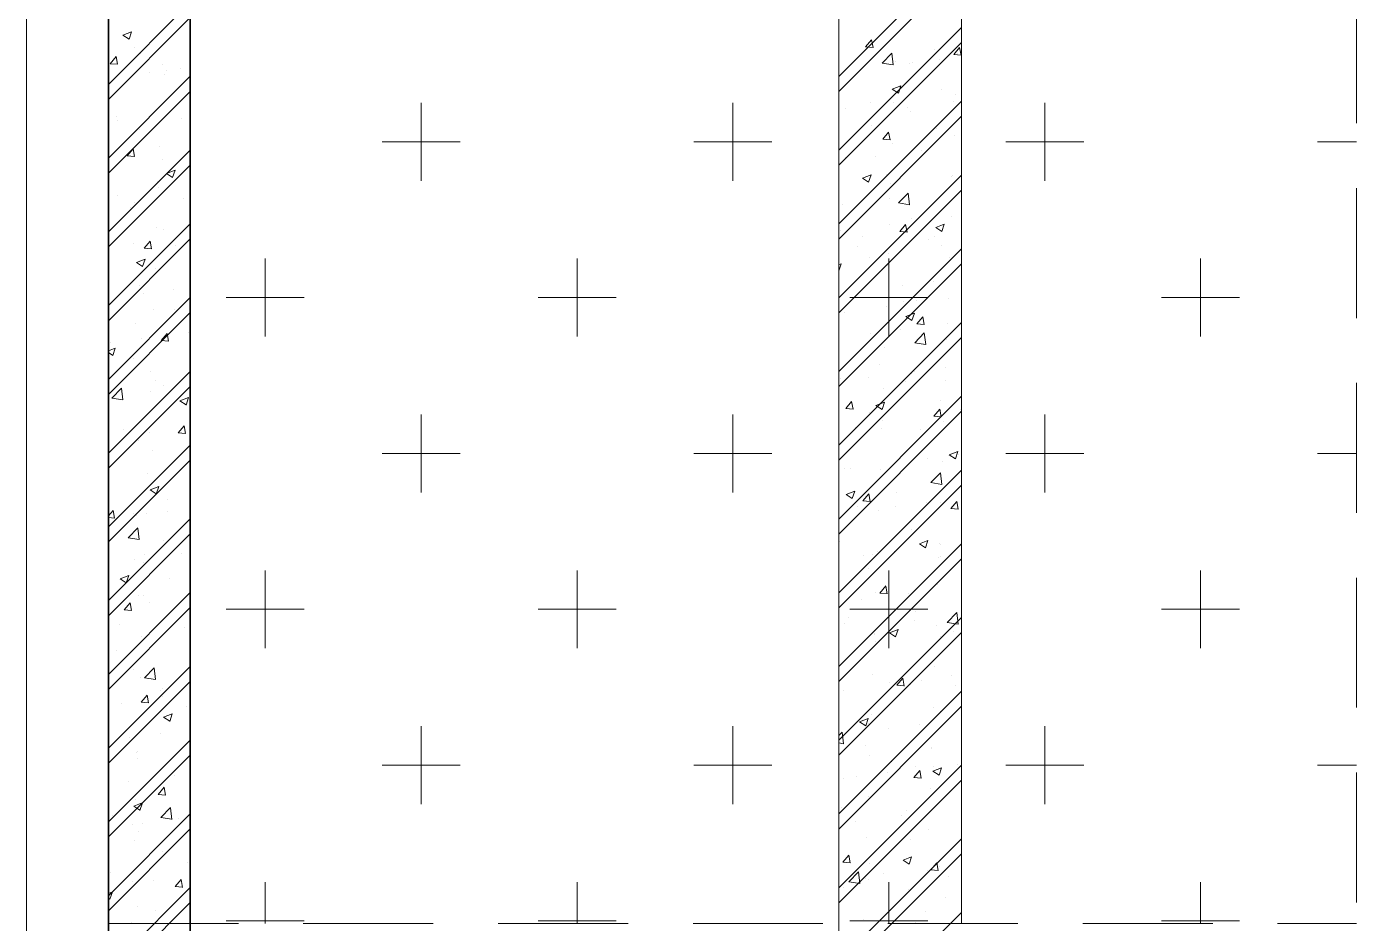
# Model space of a CAD drawing. Header units: millimetres. Extents: x 115500 to 206800, y -6300 to 53700.
# Drawn here: x 132100 to 135350, y 28950 to 31143 of the extents above; entities that cross this region are included whole.
import ezdxf

# ---------------------------------------------------------------- set-up
doc = ezdxf.new("R2010")
doc.units = ezdxf.units.MM
doc.linetypes.add('HIDDEN2', pattern=[4.7625, 3.175, -1.5875])
for name, color, linetype, lineweight in [('NDC_S_BEAM', 3, 'HIDDEN2', 20), ('NDC_S_DIM', 1, 'Continuous', 15), ('NDC_S_HATCH MATERIAL', 8, 'Continuous', 13), ('NDC_S_SLAB', 2, 'Continuous', 20), ('NDC_S_WALL', 6, 'Continuous', 35)]:
    doc.layers.add(name, color=color, linetype=linetype, lineweight=lineweight)

msp = doc.modelspace()

# ---------------------------------------------------------------- linework, layer by layer
at = {"layer": 'NDC_S_BEAM', "ltscale": 100}
for p in [(135350, 31700), (132300, 28950)]:
    msp.add_line(p, (135350, 28950), dxfattribs=at)
at = {"layer": 'NDC_S_DIM', "ltscale": 100}
for p, q in [((134084.9, 19707.6), (134084.9, 34955.4)), ((134384.9, 28950), (134384.9, 31700))]:
    msp.add_line(p, q, dxfattribs=at)
at = {"layer": 'NDC_S_HATCH MATERIAL', "linetype": 'Continuous', "ltscale": 100}
for p, q in [((134084.9, 31020.6), (134384.9, 31320.6)), ((134084.9, 30983.9), (134384.9, 31283.9)), ((132300, 31001.3), (132500, 31201.3)), ((132300, 30964.5), (132500, 31164.5)), ((134084.9, 30840.3), (134384.9, 31140.3)), ((132335.6, 31121.8), (132356.6, 31129.8)), ((132335.6, 31121.8), (132350.5, 31111.7)), ((132350.5, 31111.6), (132356.6, 31129.7)), ((134084.9, 30803.6), (134384.9, 31103.6)), ((134150.6, 31092.9), (134165.1, 31110.1)), ((134168.6, 31091.2), (134165.1, 31110)), ((132364.1, 31091.4), (132364.1, 31091.4)), ((132378.2, 31076.2), (132378.2, 31076.2)), ((134150.6, 31092.9), (134168.6, 31091.3)), ((134159.5, 31094.4), (134159.5, 31094.4)), ((134191, 31053.2), (134214.4, 31077.6)), ((134217.7, 31049), (134214.4, 31077.5)), ((134319.6, 31087.7), (134319.6, 31087.7)), ((134365.8, 31074), (134380.3, 31091.3)), ((134365.8, 31074), (134383.7, 31072.5)), ((134374.6, 31076.9), (134374.6, 31076.9)), ((134383.8, 31072.4), (134380.3, 31091.2)), ((132304, 31051.9), (132318.5, 31069.2)), ((132304, 31051.9), (132321.9, 31050.4)), ((132322, 31050.3), (132318.5, 31069.1)), ((132432.3, 31049.7), (132432.3, 31049.7)), ((132476.5, 31040.5), (132476.5, 31040.5)), ((134191, 31053.2), (134217.7, 31049.1)), ((134223, 31057.7), (134223, 31057.7)), ((134256.7, 31052.3), (134256.7, 31052.3)), ((134264.5, 31053.7), (134264.5, 31053.7)), ((134331.8, 31062.2), (134331.8, 31062.2)), ((132300, 30821), (132500, 31021)), ((132401.4, 31030.6), (132401.4, 31030.6)), ((132436, 31025.5), (132436, 31025.5)), ((132441.4, 31035.9), (132441.4, 31035.9)), ((134089.5, 31023.6), (134089.5, 31023.6)), ((132300, 30784.2), (132500, 30984.2)), ((134215.7, 30989.9), (134236.7, 30997.9)), ((134215.7, 30989.9), (134230.6, 30979.8)), ((134230.6, 30979.7), (134236.7, 30997.8)), ((134336.3, 30987.8), (134336.3, 30987.8)), ((134370.9, 30977), (134370.9, 30977)), ((132428.6, 30949.9), (132428.6, 30949.9)), ((133064.2, 30765.7), (133064.2, 30956.2)), ((133826.2, 30765.7), (133826.2, 30956.2)), ((134084.9, 30660), (134384.9, 30960)), ((134101, 30941.1), (134101, 30941.1)), ((134161.4, 30957.8), (134161.4, 30957.8)), ((134219.4, 30957.8), (134219.4, 30957.8)), ((134252.8, 30943.9), (134252.8, 30943.9)), ((134366.5, 30958.8), (134366.5, 30958.8)), ((134588.2, 30765.7), (134588.2, 30956.2)), ((132318.5, 30923.7), (132318.5, 30923.7)), ((132322.5, 30912.3), (132322.5, 30912.3)), ((132397.6, 30922.1), (132397.6, 30922.1)), ((132478.6, 30916.9), (132478.6, 30916.9)), ((134084.9, 30623.2), (134384.9, 30923.2)), ((134177.7, 30934), (134177.7, 30934)), ((134261.2, 30934.4), (134261.2, 30934.4)), ((132375.6, 30890.5), (132375.6, 30890.5)), ((134164.3, 30900.8), (134164.3, 30900.8)), ((134192.3, 30867.2), (134206.7, 30884.4)), ((134210.2, 30865.5), (134206.7, 30884.4)), ((134324.4, 30894.1), (134324.4, 30894.1)), ((134367.3, 30877.1), (134367.3, 30877.1)), ((132345.6, 30826.3), (132360.1, 30843.5)), ((132363.6, 30824.6), (132360.1, 30843.4)), ((132425, 30850), (132425, 30850)), ((132969, 30861), (133159.5, 30861)), ((133731, 30861), (133921.5, 30861)), ((134192.3, 30867.2), (134210.2, 30865.6)), ((134215.7, 30857.9), (134215.7, 30857.9)), ((134276, 30852.8), (134276, 30852.8)), ((134493, 30861), (134683.5, 30861)), ((135255, 30861), (135350, 30861)), ((132300, 30640.7), (132500, 30840.7)), ((132345.6, 30826.3), (132363.6, 30824.7)), ((132432.3, 30818.8), (132432.3, 30818.8)), ((134098.8, 30815.6), (134098.8, 30815.6)), ((134101, 30822.7), (134101, 30822.7)), ((134173.9, 30825.5), (134173.9, 30825.5)), ((134287.5, 30840.5), (134287.5, 30840.5)), ((132300, 30603.9), (132500, 30803.9)), ((132318.7, 30803.8), (132318.7, 30803.8)), ((132441.7, 30783.4), (132462.7, 30791.5)), ((132441.7, 30783.4), (132456.6, 30773.4)), ((132456.6, 30773.3), (132462.7, 30791.4)), ((134084.9, 30479.7), (134384.9, 30779.7)), ((134142.7, 30772.3), (134163.7, 30780.4)), ((134157.7, 30762.2), (134163.7, 30780.3)), ((134201.5, 30781.9), (134201.5, 30781.9)), ((132420.2, 30763.6), (132420.2, 30763.6)), ((132421.3, 30750.1), (132421.3, 30750.1)), ((134142.7, 30772.3), (134157.6, 30762.2)), ((134212.1, 30758.1), (134212.1, 30758.1)), ((134361.6, 30775.1), (134361.6, 30775.1)), ((134363.6, 30777.3), (134363.6, 30777.3)), ((132323.3, 30730.1), (132323.3, 30730.1)), ((132483.5, 30723.3), (132483.5, 30723.3)), ((134084.9, 30442.9), (134384.9, 30742.9)), ((134208.6, 30722.2), (134208.6, 30722.2)), ((134230.8, 30711.3), (134254.2, 30735.7)), ((134257.5, 30707.1), (134254.2, 30735.6)), ((132353.4, 30700.5), (132353.4, 30700.5)), ((132363.3, 30711.5), (132363.3, 30711.5)), ((134095, 30707.2), (134095, 30707.2)), ((134230.8, 30711.3), (134257.5, 30707.2)), ((132300, 30460.3), (132500, 30660.3)), ((132417.7, 30650.2), (132417.7, 30650.2)), ((134208.4, 30658.2), (134208.4, 30658.2)), ((134233.9, 30641.5), (134248.3, 30658.8)), ((134251.8, 30639.9), (134248.4, 30658.7)), ((134263.6, 30673.8), (134263.6, 30673.8)), ((134321.8, 30651.5), (134342.8, 30659.6)), ((134321.8, 30651.5), (134336.7, 30641.5)), ((134336.7, 30641.4), (134342.8, 30659.5)), ((134360, 30677.4), (134360, 30677.4)), ((132300, 30423.6), (132500, 30623.6)), ((132387.3, 30600.6), (132401.7, 30617.9)), ((132405.2, 30599), (132401.8, 30617.8)), ((132435.1, 30645.6), (132435.1, 30645.6)), ((134088.6, 30643.7), (134088.6, 30643.7)), ((134143.1, 30628.6), (134143.1, 30628.6)), ((134233.9, 30641.5), (134251.8, 30640)), ((134303.2, 30621.8), (134303.2, 30621.8)), ((134319.2, 30628.8), (134319.2, 30628.8)), ((132360.5, 30611.1), (132360.5, 30611.1)), ((132387.3, 30600.6), (132405.2, 30599.1)), ((132463.9, 30607.1), (132463.9, 30607.1)), ((134084.9, 30299.4), (134384.9, 30599.4)), ((134129.7, 30603.8), (134129.7, 30603.8)), ((134206.3, 30588.3), (134206.3, 30588.3)), ((134335.5, 30607.9), (134335.5, 30607.9)), ((132368.7, 30565.9), (132389.7, 30573.9)), ((132368.7, 30565.9), (132383.6, 30555.8)), ((132383.6, 30555.7), (132389.7, 30573.8)), ((132414, 30550.4), (132414, 30550.4)), ((132683.2, 30384.7), (132683.2, 30575.2)), ((133445.2, 30384.7), (133445.2, 30575.2)), ((134084.9, 30560.6), (134090.7, 30562.8)), ((134084.9, 30545.3), (134090.7, 30562.7)), ((134084.9, 30262.6), (134384.9, 30562.6)), ((134160.5, 30577.9), (134160.5, 30577.9)), ((134204.8, 30558.3), (134204.8, 30558.3)), ((134207.2, 30384.7), (134207.2, 30575.2)), ((134356.3, 30577.5), (134356.3, 30577.5)), ((134366.5, 30581.5), (134366.5, 30581.5)), ((134969.2, 30384.7), (134969.2, 30575.2)), ((134315.3, 30520.4), (134315.3, 30520.4)), ((132374.8, 30510.6), (132374.8, 30510.6)), ((132385, 30488.8), (132385, 30488.8)), ((132460.1, 30498.6), (132460.1, 30498.6)), ((134240.2, 30510.5), (134240.2, 30510.5)), ((132300, 30280), (132500, 30480)), ((132302.1, 30457.8), (132302.1, 30457.8)), ((132588, 30480), (132778.5, 30480)), ((133350, 30480), (133540.5, 30480)), ((134112, 30480), (134302.5, 30480)), ((134201.2, 30458.5), (134201.2, 30458.5)), ((134243.5, 30469.3), (134243.5, 30469.3)), ((134275.1, 30472.9), (134275.1, 30472.9)), ((134352.7, 30477.7), (134352.7, 30477.7)), ((134874, 30480), (135064.5, 30480)), ((132300, 30243.3), (132500, 30443.3)), ((132410.4, 30450.5), (132410.4, 30450.5)), ((132462.3, 30451.1), (132462.3, 30451.1)), ((134100.1, 30442.9), (134100.1, 30442.9)), ((134248.8, 30434), (134269.8, 30442)), ((134248.8, 30434), (134263.7, 30423.9)), ((134263.7, 30423.8), (134269.8, 30442)), ((134275.5, 30415.9), (134290, 30433.1)), ((134293.5, 30414.2), (134290, 30433)), ((132365.4, 30417.5), (132365.4, 30417.5)), ((132428.9, 30375), (132443.4, 30392.2)), ((132446.8, 30373.3), (132443.4, 30392.1)), ((132494.8, 30395.3), (132494.8, 30395.3)), ((134084.9, 30119.1), (134384.9, 30419.1)), ((134161.3, 30392.1), (134161.3, 30392.1)), ((134236.4, 30402), (134236.4, 30402)), ((134270.6, 30369.5), (134293.9, 30393.8)), ((134275.5, 30415.9), (134293.4, 30414.3)), ((134297.3, 30365.2), (134294, 30393.7)), ((134350, 30417), (134350, 30417)), ((132300, 30350), (132316.7, 30356.4)), ((132306.1, 30370.4), (132306.1, 30370.4)), ((132310.6, 30338.2), (132316.7, 30356.3)), ((132381.2, 30380.3), (132381.2, 30380.3)), ((132428.9, 30375), (132446.8, 30373.4)), ((134084.9, 30082.3), (134384.9, 30382.3)), ((134197.5, 30358.6), (134197.5, 30358.6)), ((134270.6, 30369.5), (134297.2, 30365.3)), ((134349, 30377.8), (134349, 30377.8)), ((132300, 30345.4), (132310.6, 30338.3)), ((132362.4, 30331.6), (132362.4, 30331.6)), ((132406.8, 30350.6), (132406.8, 30350.6)), ((132300, 30099.7), (132500, 30299.7)), ((132402.6, 30298.6), (132402.6, 30298.6)), ((134185.1, 30316), (134185.1, 30316)), ((134262.7, 30293.9), (134262.7, 30293.9)), ((134271.1, 30298.7), (134271.1, 30298.7)), ((134345.3, 30309.2), (134345.3, 30309.2)), ((132300, 30063), (132500, 30263)), ((132302.2, 30262), (132302.2, 30262)), ((132308.6, 30234.3), (132332, 30258.7)), ((132335.3, 30230.1), (132332, 30258.6)), ((132415.9, 30277), (132415.9, 30277)), ((132434.3, 30265.7), (132434.3, 30265.7)), ((134087.7, 30263.9), (134087.7, 30263.9)), ((134088.2, 30282.5), (134088.2, 30282.5)), ((134157.5, 30283.7), (134157.5, 30283.7)), ((134193.9, 30258.7), (134193.9, 30258.7)), ((134248.4, 30275.7), (134248.4, 30275.7)), ((134345.4, 30277.9), (134345.4, 30277.9)), ((132308.6, 30234.3), (132335.3, 30230.2)), ((132403.1, 30250.8), (132403.1, 30250.8)), ((132474.7, 30227.5), (132495.8, 30235.6)), ((132474.7, 30227.5), (132489.7, 30217.5)), ((132489.7, 30217.4), (132495.8, 30235.5)), ((134084.9, 29938.7), (134384.9, 30238.7)), ((134102, 30209), (134116.4, 30226.3)), ((134119.9, 30207.4), (134116.4, 30226.2)), ((134334.6, 30228), (134334.6, 30228)), ((133064.2, 30003.7), (133064.2, 30194.2)), ((133826.2, 30003.7), (133826.2, 30194.2)), ((134084.9, 29902), (134384.9, 30202)), ((134102, 30209), (134119.9, 30207.5)), ((134159.6, 30198), (134159.6, 30198)), ((134175.8, 30216.4), (134196.8, 30224.5)), ((134175.8, 30216.4), (134190.7, 30206.4)), ((134190.7, 30206.3), (134196.8, 30224.4)), ((134317.1, 30190.2), (134331.6, 30207.5)), ((134335.1, 30188.6), (134331.6, 30207.4)), ((134381.7, 30205.3), (134381.7, 30205.3)), ((134588.2, 30003.7), (134588.2, 30194.2)), ((132470.5, 30149.3), (132485, 30166.6)), ((132488.5, 30147.6), (132485, 30166.5)), ((134125.4, 30163.5), (134125.4, 30163.5)), ((134192.2, 30180.3), (134192.2, 30180.3)), ((134317.1, 30190.2), (134335.1, 30188.7)), ((134341.7, 30178.1), (134341.7, 30178.1)), ((132336.9, 30158.6), (132336.9, 30158.6)), ((132344.2, 30145.3), (132344.2, 30145.3)), ((132373.9, 30130.7), (132373.9, 30130.7)), ((132399.5, 30150.9), (132399.5, 30150.9)), ((132470.5, 30149.3), (132488.4, 30147.7)), ((134190.2, 30158.9), (134190.2, 30158.9)), ((134285.6, 30156.7), (134285.6, 30156.7)), ((132300, 29919.4), (132500, 30119.4)), ((132407.4, 30105), (132407.4, 30105)), ((132969, 30099), (133159.5, 30099)), ((133731, 30099), (133921.5, 30099)), ((134354.9, 30095.6), (134375.9, 30103.7)), ((134354.9, 30095.6), (134369.8, 30085.6)), ((134369.8, 30085.5), (134375.9, 30103.6)), ((134377.9, 30096.8), (134377.9, 30096.8)), ((134493, 30099), (134683.5, 30099)), ((135255, 30099), (135350, 30099)), ((132300, 29882.7), (132500, 30082.7)), ((132447.5, 30065.2), (132447.5, 30065.2)), ((134099.2, 30063), (134099.2, 30063)), ((134274.2, 30093), (134274.2, 30093)), ((134302.8, 30087), (134302.8, 30087)), ((134338.1, 30078.2), (134338.1, 30078.2)), ((132395.8, 30051), (132395.8, 30051)), ((134084.9, 29758.4), (134384.9, 30058.4)), ((134113.3, 30062), (134113.3, 30062)), ((134186.6, 30059), (134186.6, 30059)), ((134310.3, 30027.6), (134333.7, 30051.9)), ((134337, 30023.4), (134333.7, 30051.8)), ((132401.8, 30010), (132422.8, 30018.1)), ((132401.8, 30010), (132416.7, 29999.9)), ((132416.7, 29999.8), (132422.8, 30018)), ((134084.9, 29721.7), (134384.9, 30021.7)), ((134102.8, 29998.9), (134123.8, 30006.9)), ((134102.8, 29998.9), (134117.7, 29988.8)), ((134117.7, 29988.7), (134123.8, 30006.9)), ((134143.6, 29983.4), (134158, 30000.6)), ((134161.5, 29981.7), (134158.1, 30000.5)), ((134227.2, 30003.4), (134227.2, 30003.4)), ((134310.3, 30027.6), (134337, 30023.4)), ((132444.6, 29986), (132444.6, 29986)), ((134130.3, 29969.9), (134130.3, 29969.9)), ((134143.6, 29983.4), (134161.5, 29981.8)), ((134223.8, 29968.6), (134223.8, 29968.6)), ((134298.9, 29978.5), (134298.9, 29978.5)), ((134334.4, 29978.3), (134334.4, 29978.3)), ((134358.8, 29964.6), (134373.2, 29981.8)), ((134376.7, 29962.9), (134373.2, 29981.7)), ((132300, 29946.1), (132311.4, 29959.7)), ((132300, 29942.2), (132314.9, 29940.9)), ((132300, 29739.1), (132500, 29939.1)), ((132314.9, 29940.8), (132311.4, 29959.6)), ((132361.5, 29951.7), (132361.5, 29951.7)), ((132368.6, 29946.9), (132368.6, 29946.9)), ((132392.2, 29951.2), (132392.2, 29951.2)), ((132443.7, 29956.8), (132443.7, 29956.8)), ((134182.9, 29959.1), (134182.9, 29959.1)), ((134290.4, 29963.2), (134290.4, 29963.2)), ((134358.8, 29964.6), (134376.7, 29963)), ((132300, 29702.3), (132500, 29902.3)), ((132348.4, 29892.4), (132371.7, 29916.8)), ((132375.1, 29888.2), (132371.8, 29916.7)), ((134261.8, 29914), (134261.8, 29914)), ((132348.4, 29892.4), (132375.1, 29888.3)), ((132433.4, 29885.8), (132433.4, 29885.8)), ((134084.9, 29578.1), (134384.9, 29878.1)), ((134086.8, 29884), (134086.8, 29884)), ((134281.9, 29878.1), (134302.9, 29886.2)), ((134281.9, 29878.1), (134296.8, 29868)), ((134296.8, 29868), (134302.9, 29886.1)), ((134330.8, 29878.5), (134330.8, 29878.5)), ((134333.6, 29875.2), (134333.6, 29875.2)), ((132364.7, 29838.5), (132364.7, 29838.5)), ((132388.5, 29851.3), (132388.5, 29851.3)), ((132478.4, 29853.4), (132478.4, 29853.4)), ((134084.9, 29541.4), (134384.9, 29841.4)), ((134144.9, 29850.3), (134144.9, 29850.3)), ((134167.5, 29851), (134167.5, 29851)), ((134179.3, 29859.3), (134179.3, 29859.3)), ((134220, 29860.2), (134220, 29860.2)), ((134327.6, 29844.2), (134327.6, 29844.2)), ((134333.7, 29848.1), (134333.7, 29848.1)), ((132386.2, 29832.7), (132386.2, 29832.7)), ((132683.2, 29622.7), (132683.2, 29813.2)), ((133445.2, 29622.7), (133445.2, 29813.2)), ((134158.7, 29818.1), (134158.7, 29818.1)), ((134207.2, 29622.7), (134207.2, 29813.2)), ((134969.2, 29622.7), (134969.2, 29813.2)), ((132328.8, 29792.5), (132349.8, 29800.5)), ((132328.8, 29792.5), (132343.7, 29782.4)), ((132343.7, 29782.3), (132349.8, 29800.4)), ((132449.5, 29792.4), (132449.5, 29792.4)), ((134185.2, 29757.7), (134199.7, 29775)), ((134203.2, 29756.1), (134199.7, 29774.9)), ((134327.1, 29778.6), (134327.1, 29778.6)), ((132300, 29558.8), (132500, 29758.8)), ((132373, 29750.8), (132373, 29750.8)), ((132384.9, 29751.4), (132384.9, 29751.4)), ((134141.1, 29741.9), (134141.1, 29741.9)), ((134175.6, 29759.4), (134175.6, 29759.4)), ((134185.2, 29757.7), (134203.1, 29756.2)), ((134254.7, 29756.8), (134254.7, 29756.8)), ((132300, 29522), (132500, 29722)), ((132338.6, 29716.8), (132353.1, 29734.1)), ((132338.6, 29716.8), (132356.5, 29715.3)), ((132356.5, 29715.2), (132353.1, 29734)), ((132399.4, 29735.1), (132399.4, 29735.1)), ((132588, 29718), (132778.5, 29718)), ((133350, 29718), (133540.5, 29718)), ((134112, 29718), (134302.5, 29718)), ((134273.3, 29713.1), (134273.3, 29713.1)), ((134350.1, 29685.7), (134373.5, 29710)), ((134376.8, 29681.5), (134373.5, 29710)), ((134874, 29718), (135064.5, 29718)), ((132326.5, 29680.2), (132326.5, 29680.2)), ((132486.7, 29673.5), (132486.7, 29673.5)), ((134084.9, 29397.8), (134384.9, 29697.8)), ((134098.3, 29683.1), (134098.3, 29683.1)), ((134109.1, 29697.7), (134109.1, 29697.7)), ((134269.2, 29690.9), (134269.2, 29690.9)), ((134323.5, 29678.7), (134323.5, 29678.7)), ((134350.1, 29685.7), (134376.8, 29681.5)), ((132381.2, 29651.6), (132381.2, 29651.6)), ((134084.9, 29361.1), (134384.9, 29661.1)), ((134172, 29659.5), (134172, 29659.5)), ((134172.3, 29657.4), (134172.3, 29657.4)), ((134208.9, 29660.6), (134229.9, 29668.6)), ((134208.9, 29660.6), (134223.8, 29650.5)), ((134223.8, 29650.4), (134229.9, 29668.5)), ((134332.5, 29650.6), (134332.5, 29650.6)), ((134365.3, 29663.5), (134365.3, 29663.5)), ((132320.5, 29616.8), (132320.5, 29616.8)), ((134175.8, 29638.5), (134175.8, 29638.5)), ((132300, 29378.5), (132500, 29578.5)), ((134319.9, 29578.9), (134319.9, 29578.9)), ((132360.6, 29571.8), (132360.6, 29571.8)), ((132377.6, 29551.7), (132377.6, 29551.7)), ((132388.2, 29550.5), (132411.5, 29574.9)), ((132388.2, 29550.5), (132414.8, 29546.4)), ((132414.9, 29546.3), (132411.5, 29574.8)), ((134168.3, 29559.7), (134168.3, 29559.7)), ((134226.8, 29532.1), (134241.3, 29549.3)), ((134244.8, 29530.4), (134241.3, 29549.2)), ((134286.3, 29545.1), (134286.3, 29545.1)), ((134361.4, 29555), (134361.4, 29555)), ((132300, 29341.7), (132500, 29541.7)), ((132428.2, 29520.2), (132428.2, 29520.2)), ((132431.1, 29523.4), (132431.1, 29523.4)), ((134084.9, 29217.5), (134384.9, 29517.5)), ((134096.9, 29520.2), (134096.9, 29520.2)), ((134209.5, 29538.4), (134209.5, 29538.4)), ((134226.8, 29532.1), (134244.8, 29530.5)), ((134260.9, 29534.1), (134260.9, 29534.1)), ((134369.7, 29531.6), (134369.7, 29531.6)), ((132331.3, 29486.6), (132331.3, 29486.6)), ((132380.2, 29491.2), (132394.7, 29508.4)), ((132380.2, 29491.2), (132398.1, 29489.6)), ((132398.2, 29489.5), (132394.7, 29508.3)), ((132432.5, 29505.9), (132432.5, 29505.9)), ((132491.5, 29479.9), (132491.5, 29479.9)), ((134084.9, 29180.8), (134384.9, 29480.8)), ((134086, 29504.1), (134086, 29504.1)), ((134316.2, 29479), (134316.2, 29479)), ((132373.9, 29451.8), (132373.9, 29451.8)), ((132434.8, 29454.1), (132455.8, 29462.2)), ((132434.8, 29454.1), (132449.8, 29444.1)), ((132449.8, 29444), (132455.9, 29462.1)), ((134135.9, 29443), (134156.9, 29451.1)), ((134150.8, 29432.9), (134156.9, 29451)), ((134164.7, 29459.8), (134164.7, 29459.8)), ((134332.8, 29468.2), (134332.8, 29468.2)), ((132427.2, 29415), (132427.2, 29415)), ((133064.2, 29241.7), (133064.2, 29432.2)), ((133826.2, 29241.7), (133826.2, 29432.2)), ((134084.9, 29409.3), (134093.1, 29417.8)), ((134096.4, 29389.2), (134093.1, 29417.7)), ((134135.9, 29443), (134150.8, 29432.9)), ((134157.8, 29438.2), (134157.8, 29438.2)), ((134207.4, 29426.8), (134207.4, 29426.8)), ((134282.5, 29436.7), (134282.5, 29436.7)), ((134588.2, 29241.7), (134588.2, 29432.2)), ((132300, 29198.2), (132500, 29398.2)), ((132352.1, 29405.1), (132352.1, 29405.1)), ((134084.9, 29391.1), (134096.4, 29389.3)), ((134151.1, 29385.1), (134151.1, 29385.1)), ((132300, 29161.4), (132500, 29361.4)), ((132368.6, 29367.7), (132368.6, 29367.7)), ((132370.3, 29352), (132370.3, 29352)), ((132372.1, 29370.9), (132372.1, 29370.9)), ((134161, 29359.9), (134161, 29359.9)), ((134311.2, 29378.3), (134311.2, 29378.3)), ((134312.6, 29379.1), (134312.6, 29379.1)), ((132969, 29337), (133159.5, 29337)), ((133731, 29337), (133921.5, 29337)), ((134084.9, 29037.2), (134384.9, 29337.2)), ((134203.6, 29318.4), (134203.6, 29318.4)), ((134214.4, 29344.8), (134214.4, 29344.8)), ((134268.5, 29306.4), (134282.9, 29323.7)), ((134272.4, 29333.2), (134272.4, 29333.2)), ((134286.4, 29304.8), (134282.9, 29323.6)), ((134314.9, 29322.2), (134336, 29330.3)), ((134314.9, 29322.2), (134329.9, 29312.2)), ((134317.2, 29333.3), (134317.2, 29333.3)), ((134329.9, 29312.1), (134336, 29330.2)), ((134374.5, 29338), (134374.5, 29338)), ((134493, 29337), (134683.5, 29337)), ((135255, 29337), (135350, 29337)), ((132348.3, 29296.7), (132348.3, 29296.7)), ((132421.8, 29265.5), (132436.3, 29282.7)), ((132439.8, 29263.8), (132436.3, 29282.6)), ((132461.9, 29311.6), (132461.9, 29311.6)), ((134084.9, 29000.4), (134384.9, 29300.4)), ((134097.5, 29303.2), (134097.5, 29303.2)), ((134128.5, 29308.5), (134128.5, 29308.5)), ((134268.5, 29306.4), (134286.4, 29304.8)), ((132366.6, 29252.1), (132366.6, 29252.1)), ((132421.8, 29265.5), (132439.8, 29263.9)), ((134157.4, 29260), (134157.4, 29260)), ((134308.9, 29279.3), (134308.9, 29279.3)), ((132300, 29017.8), (132500, 29217.8)), ((132361.8, 29236.6), (132382.8, 29244.6)), ((132361.8, 29236.6), (132376.8, 29226.5)), ((132376.8, 29226.4), (132382.9, 29244.5)), ((132427.9, 29208.6), (132451.3, 29233)), ((132454.6, 29204.4), (132451.3, 29232.9)), ((134091.4, 29232.6), (134091.4, 29232.6)), ((134251.6, 29225.8), (134251.6, 29225.8)), ((132310.1, 29214.4), (132310.1, 29214.4)), ((132359.7, 29191.9), (132359.7, 29191.9)), ((132383, 29193.3), (132383, 29193.3)), ((132427.9, 29208.6), (132454.6, 29204.5)), ((132470.3, 29207.6), (132470.3, 29207.6)), ((134124.7, 29200), (134124.7, 29200)), ((134238.3, 29215), (134238.3, 29215)), ((132300, 28981.1), (132500, 29181.1)), ((132373.4, 29174.1), (132373.4, 29174.1)), ((134084.9, 28856.9), (134384.9, 29156.9)), ((134153.7, 29160.2), (134153.7, 29160.2)), ((134260, 29154.2), (134260, 29154.2)), ((134305.3, 29179.4), (134305.3, 29179.4)), ((132363, 29152.2), (132363, 29152.2)), ((132431.6, 29126.1), (132431.6, 29126.1)), ((134084.9, 28820.1), (134384.9, 29120.1)), ((134085.1, 29124.2), (134085.1, 29124.2)), ((134348.8, 29121.6), (134348.8, 29121.6)), ((132493.6, 29099.9), (132493.6, 29099.9)), ((134094.9, 29099.6), (134109.4, 29116.8)), ((134094.9, 29099.6), (134112.8, 29098)), ((134112.9, 29097.9), (134109.4, 29116.7)), ((134159.4, 29096.7), (134159.4, 29096.7)), ((134242, 29104.7), (134263, 29112.7)), ((134242, 29104.7), (134256.9, 29094.6)), ((134256.9, 29094.5), (134263, 29112.7)), ((134310.1, 29080.8), (134324.5, 29098)), ((134328, 29079.1), (134324.6, 29097.9)), ((134331.9, 29088.4), (134331.9, 29088.4)), ((132304.1, 29075), (132304.1, 29075)), ((132410.6, 29055.1), (132410.6, 29055.1)), ((132463.5, 29039.9), (132477.9, 29057.1)), ((132481.4, 29038.2), (132477.9, 29057)), ((134109.5, 29051.5), (134132.9, 29075.9)), ((134136.2, 29047.3), (134132.9, 29075.8)), ((134150.1, 29060.3), (134150.1, 29060.3)), ((134157, 29058.3), (134157, 29058.3)), ((134193.1, 29072.5), (134193.1, 29072.5)), ((134301.6, 29079.5), (134301.6, 29079.5)), ((134310.1, 29080.8), (134328, 29079.2)), ((134353.3, 29065.8), (134353.3, 29065.8)), ((132300, 28837.5), (132500, 29037.5)), ((132300, 29023.3), (132309.9, 29027.1)), ((132303.8, 29008.9), (132309.9, 29027)), ((132359.3, 29052.4), (132359.3, 29052.4)), ((132463.5, 29039.9), (132481.4, 29038.3)), ((132683.2, 28950), (132683.2, 29051.2)), ((133445.2, 28950), (133445.2, 29051.2)), ((134096.2, 29039), (134096.2, 29039)), ((134109.5, 29051.5), (134136.2, 29047.4)), ((134207.2, 28950), (134207.2, 29051.2)), ((134256.4, 29032.2), (134256.4, 29032.2)), ((134969.2, 28950), (134969.2, 29051.2)), ((132300, 29011.5), (132303.8, 29009)), ((132300, 28800.8), (132500, 29000.8)), ((132371.2, 28991), (132371.2, 28991)), ((132489.8, 28991.5), (132489.8, 28991.5)), ((134269.9, 29003.3), (134269.9, 29003.3)), ((134345, 29013.2), (134345, 29013.2)), ((132414.6, 28981.6), (132414.6, 28981.6)), ((134084.9, 28676.6), (134384.9, 28976.6)), ((134146.4, 28960.4), (134146.4, 28960.4)), ((134298, 28979.6), (134298, 28979.6)), ((132355.7, 28952.5), (132355.7, 28952.5)), ((132588, 28956), (132778.5, 28956)), ((133350, 28956), (133540.5, 28956)), ((134112, 28956), (134302.5, 28956)), ((134271.5, 28953.3), (134271.5, 28953.3)), ((134874, 28956), (135064.5, 28956))]:
    msp.add_line(p, q, dxfattribs=at)
at = {"layer": 'NDC_S_SLAB', "ltscale": 10}
msp.add_line((132100, 17100.4), (132100, 37900.4), dxfattribs=at)
at = {"layer": 'NDC_S_WALL', "ltscale": 100}
for p, q in [((132300, 17300.4), (132300, 37700.4)), ((132500, 17500.4), (132500, 37500.4))]:
    msp.add_line(p, q, dxfattribs=at)

doc.saveas('drawing.dxf')
